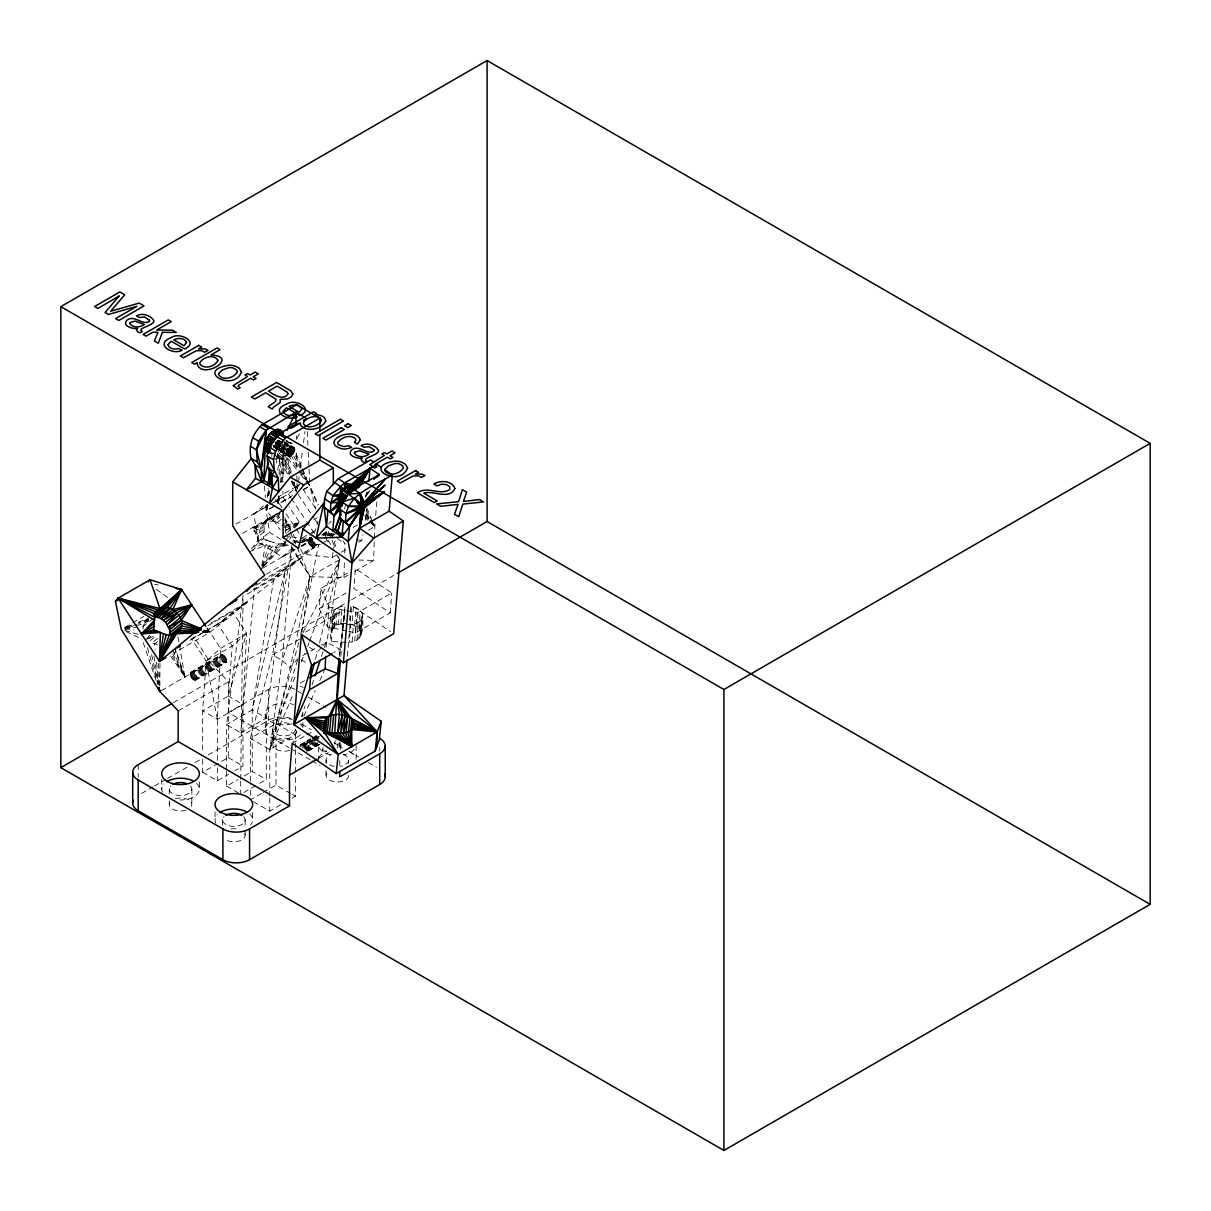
<?xml version="1.0" encoding="UTF-8"?>
<svg xmlns="http://www.w3.org/2000/svg" width="1211" height="1211" viewBox="0 0 1211 1211"><rect width="100%" height="100%" fill="white"/><g stroke="black" fill="none" stroke-linecap="round" stroke-linejoin="round"><path stroke-width="0.75" stroke-dasharray="5 3.75" d="M159.867 685.88L159.988 663.356M240.701 779.384L243.063 597.295M301.933 632.339L310.061 576.693L290.489 544.662L291.745 548.447L310.061 576.693L343.909 577.602L344.439 560.708M344.681 553.185L344.984 543.8L343.001 540.908M354.868 571.289L373.639 560.436L374.305 539.773M374.366 537.896L375.032 522.91M278.242 498.75L278.046 504.397L290.776 497.055M279.105 474.243L279.635 459.166L276.971 455.457M326.001 647.431L339.807 559.527L337.854 556.318M217.359 760.311L217.359 719.304L220.553 648.369L207.263 628.221M207.868 625.739L232.33 611.616L246.65 633.292L242.987 704.514L242.987 766.033L234.979 770.65M251.525 548.946L258.745 539.379L252.372 527.739L267.192 521.048L274.867 521.32L279.847 517.173C265.466 513.282 256.369 530.388 258.503 542.861L252.055 549.158M288.536 545.162L274.246 548.008L258.503 542.861L263.408 538.759L264.437 526.058L268.07 519.262M267.041 504.866L266.692 510.436L280.135 529.782M267.525 497.464L268.131 488.2M202.676 759.297L202.676 772.346L228.304 757.556L228.41 681.808L210.078 662.493L194.275 636.986L191.61 639.09L206.142 661.1L202.676 710.827L202.676 751.849M278.439 498.765L278.046 504.397L275.2 499.628M280.029 476.18L281.209 459.241L277.364 455.487M346.846 631.022L327.53 626.92L319.25 608.512L320.703 588.576L347.466 573.121M327.53 626.92L328.983 606.983L320.703 588.576M331.254 632.369C329.967 622.076 331.103 605.591 344.953 606.015L343.667 623.62C334.312 623.287 327.999 632.52 331.542 641.497L346.119 642.375M331.844 630.401L333.131 612.781M331.542 641.497L332.525 614.764M332.662 628.736L333.948 611.131M334.039 627.192L335.326 609.587M334.145 627.101L335.432 609.496M335.947 625.799L337.218 608.194M338.141 624.785L339.58 607.135M340.866 624.013L342.138 606.393M349.661 620.365L350.675 606.272C355.822 607.211 362.134 610.056 362.634 615.93C363.467 626.087 363.436 642.557 349.328 642.163L350.615 624.513C355.61 624.119 362.195 621.727 362.634 615.93M361.362 633.58L358.88 628.297L352.189 624.558L353.37 606.908M352.129 641.769L353.415 624.104M354.672 625.497L355.958 607.861M354.717 641.028L356.004 623.362M355.625 632.899L357.078 612.963L391.713 592.966L355.338 568.58L353.884 588.516L390.26 612.902L355.625 632.899L348.601 631.4M357.003 626.798L358.289 609.163M356.988 639.968L358.274 622.303M358.88 628.297L360.151 610.662M358.834 638.651L360.121 620.986M360.272 630.038L361.544 612.388M360.212 637.107L361.499 619.442M361.09 631.764L362.377 614.113M361.06 635.397L362.346 617.746M390.26 612.902L391.713 592.966M307.972 540.666C317.282 530.933 315.102 559.391 307.972 540.666L311.106 538.85M269.781 796.172L269.781 749.579L282.269 660.464L291.745 548.447L272.566 654.818L250.359 738.362L250.359 784.97M340.821 656.332L344.787 609.421L304.612 632.611M340.064 742.343L339.761 749.7M347.36 656.135L351.644 605.455L390.547 631.642M375.682 515.477L377.121 498.735M365.525 520.246L366.494 509.104M190.188 674.118C199.497 664.4 197.302 692.843 190.188 674.118L223.354 654.969C235.994 670.516 210.26 658.163 223.354 654.969M339.141 656.634L344.787 609.421L339.489 657.043M310.319 739.028L300.918 744.447L299.95 746.581L311.091 740.148M334.811 744.235L335.144 740.511M337.627 748.141L338.141 742.54M340.669 749.806L341.184 744.205M267.207 504.836L266.692 510.436L273.171 506.985M268.085 495.511L268.797 488.063M271.779 456.365L272.127 452.642L270.416 453.02M243.108 595.418L226.593 724.632L240.701 732.776L254.477 587.986M278.818 497.115L278.046 504.397L277.016 499.099M280.392 482.553L282.92 458.863L277.516 453.913L283.298 449.236L286.659 440.32L292.229 443.529M142.883 629.099L144.306 623.529L146.925 619.457L138.387 622.742M267.359 504.942L266.692 510.436L275.957 505.108M268.494 495.783L269.387 488.457M309.395 537.26L314.996 546.146L300.661 558.12L285.569 568.247L266.329 717.987L266.329 779.506L258.321 784.138M297.573 489.153L298.284 483.567M298.527 481.721L299.238 476.135M300.434 466.825L302.583 450.083M303.537 442.651L304.975 431.479M279.105 496.994L278.046 504.397L279.332 497.085M281.224 482.16L284.691 458.046L279.03 453.217L273.898 451.824M267.525 504.82L266.692 510.436L266.148 504.82M268.933 495.466L269.493 491.727M226.593 769.379L226.593 724.632L252.221 709.843L274.019 577.571L285.569 568.247L252.221 709.843L252.221 771.362L266.329 779.506M281.936 482.447L286.462 456.819M261.727 565.537L265.3 545.48L270.189 541.438L279.075 543.996L286.326 542.695L263.483 566.536M277.637 470.186L279.635 459.166L277.198 456.668M300.676 549.188L303.189 554.169L332.071 557.62L333.086 552.11M333.419 550.278L335.114 541.09M358.683 542.256L361.801 540.439L362.816 534.944M300.843 633.656L318.66 544.223M319.553 642.935L339.807 559.527L336.703 554.85M294.984 677.237L275.987 723.557L250.359 738.362L269.781 749.579L290.171 667.685L310.061 576.693L296.347 545.707M297.573 660.101L269.781 749.579L295.408 734.774L296.846 729.37M315.45 659.193L317.358 652.002L321.793 647.052M290.549 793.493L275.987 785.076L275.987 723.557L299.238 640.922M217.359 719.304L206.142 661.1L220.553 648.369L246.65 633.292L228.304 696.037L202.676 710.827L217.359 719.304L242.987 704.514L228.304 696.037L232.24 646.038L217.708 624.013C245.5 602.291 273.928 581.386 300.661 558.12L261.758 580.584M344.469 509.059L345.544 505.517M301.509 546.676L312.12 540.545L313.755 535.247M314.315 533.476L318.145 521.093M262.197 565.719L268.327 546.676L273.202 542.634M298.133 658.315L290.171 667.685L282.269 660.464L310.061 576.693L339.807 559.527L309.622 641.043M275.987 723.557L295.408 734.774L296.589 731.217M301.327 716.957L304.884 706.255M311.999 684.866L314.36 677.736M321.475 656.362L323.837 649.232M324.442 647.446L326.213 642.102L339.807 649.141L333.555 652.744M307.655 646.356L308.972 642.814M301.327 661.796L304.839 653.213M269.781 749.579L293.471 693.494M295.408 734.774L296.937 731.399M303.794 716.155L315.238 690.785M319.81 680.627L324.381 670.47M262.636 565.87L271.143 547.675L275.987 543.633M297.089 438.337L299.465 433.371M285.978 541.241L281.512 546.691M289.732 539.425L290.807 537.23M303.083 632.49L339.807 559.527M368.386 493.18L370.188 490.077M365.525 497.221L368.447 492.362M365.737 495.92L368.628 491.348M367.947 492.09L364.874 496.858L366.903 492.166M280.044 513.646L274.867 521.32L279.817 523.985M146.486 639.181L149.528 635.169M263.514 566.309L279.287 547.644L284.101 543.648M328.786 523.773L331.072 521.139M322.898 645.811L326.213 642.102L321.536 644.797M294.47 528.057L299.722 522.683L288.975 506.607M279.635 513.101L272.218 520.7L277.213 516.552M148.408 619.669L144.306 623.529L124.854 628.448M246.65 633.292L232.24 646.038L206.142 661.1M294.712 549.643L282.148 556.893L258.034 541.817L253.901 513.903L265.33 504.366L269.463 532.295L286.038 542.649M274.307 502.126L288.43 493.982L299.844 484.445L277.879 497.131M258.034 541.817L269.463 532.295M282.148 556.893L293.577 547.372M148.211 618.972L145.396 621.304L138.523 623.604M263.922 531.901L258.972 536.019L252.372 527.739L263.059 523.424L269.992 517.824M266.556 521.124L261.546 525.286L252.372 527.739L259.457 530.206L264.437 526.058M272.203 516.87L267.192 521.048L280.619 511.617M265.497 523.319L260.501 527.466L252.372 527.739M274.64 516.446L269.629 520.609L280.725 511.678M259.154 532.961L264.134 528.829M277.425 522.425L282.39 518.293M281.981 525.952L286.916 521.85L291.018 529.404M270.189 541.438L266.859 540.121L252.599 549.809M288.702 524.166L283.783 528.253L299.722 522.683L287.507 532.371M286.144 533.461L285.206 530.781L290.095 526.709M279.075 543.996L274.246 548.008L261.076 569.185L276.835 548.099L281.648 544.087M286.553 538.774L290.186 535.746M148.544 620.017L144.306 623.529L148.786 620.849M211.002 623.044L248.285 601.519L209.775 632.369L174.112 652.956M146.909 639.347L151.254 635.836M157.566 638.394L151.723 643.102L157.536 644.494M157.4 641.754L154.478 644.131L155.099 649.596M150.179 640.68L156.007 635.987M153.328 618.412L143.231 626.299L139.583 626.798M302.266 540.712L308.29 536.291M309.789 535.186L314.3 531.871M191.61 639.09L217.708 624.013L248.285 601.519M252.857 589.772L274.019 577.571L300.661 558.12M264.967 522.002L282.118 510.573L238.734 535.61M300.918 744.447L304.551 745.704L313.74 740.088M315.269 739.164L319.871 736.349M311.999 740.224L303.931 745.128L311.757 740.602M313.619 739.255L320.082 735.334M282.087 507.848L279.06 503.337L292.578 495.496M302.266 537.911L309.789 533.551M311.288 532.673L314.3 530.933M275.2 443.317L279.862 440.637M274.852 459.272L284.176 453.898M235.963 524.106L268.373 505.396M269.992 504.457L282.965 496.964L282.965 491.348M253.901 513.903L268.025 505.759M303.507 489.698L309.88 486.02L307.685 480.888M124.551 627.48L131.045 623.741M132.665 622.802L144.003 616.248M313.861 519.731L317.1 517.869M302.992 541.923L310.833 537.396M303.204 541.832L311.666 537.048M308.215 539.349L311.363 537.533M308.033 539.939L311.166 538.138M308.033 541.453L312.741 538.728M300.979 546.025L313.528 538.774M262.696 568.247L295.121 549.537M301.6 545.798L311.333 540.182L286.598 536.14M308.215 542.271L312.938 539.561M323.564 533.415L326.698 531.614M321.657 535.035L328.03 531.372M308.533 543.118L313.24 540.394M322.565 535.005L328.953 531.326M308.941 543.951L315.223 540.318M323.08 535.792L329.362 532.159M309.456 544.723L315.738 541.09M325.063 535.701L329.876 532.931M310.031 545.419L316.313 541.786M326.94 535.656L332.011 532.719M310.652 545.979L317.706 541.907M327.924 536.004L333.419 532.84M311.303 546.433L317.766 542.695M330.149 535.55L333.479 533.627M311.954 546.736L318.236 543.118M330.27 536.155L333.933 534.051M312.574 546.872L319.083 543.103M331.42 536.004L334.796 534.036M313.149 546.842L319.432 543.224M331.996 535.973L335.129 534.157M313.649 546.661L319.931 543.028M266.375 574.226L314.996 546.146M303.189 554.169L320.415 544.223M321.975 543.315L326.667 540.606M353.006 527.481L357.699 524.772M256.278 585.155L285.569 568.247M247.195 594.071L279.605 575.361L274.019 577.571M368.462 530.236L374.714 526.618L373.276 523.197M332.071 557.62L339.897 553.094M341.457 552.186L349.283 547.675M189.96 640.286L227.244 618.76L217.708 624.013M343.909 577.602L348.601 574.892M190.732 672.302L221.507 654.545M190.43 672.786L222.082 654.53M190.248 673.407L222.703 654.667M161.396 690.588L210.078 662.493M190.248 674.905L224.005 655.423M190.43 675.723L224.625 655.999M190.732 676.571L225.201 656.68M191.141 677.403L225.7 657.452M191.656 678.175L226.109 658.269M192.231 678.856L226.412 659.102M192.852 679.432L226.624 659.95M193.518 679.886L226.684 660.737M194.154 680.188L226.624 661.448M194.774 680.325L226.412 662.054M319.25 608.512L346.013 593.057M195.365 680.31L226.109 662.538M173.506 702.562L349.903 600.717M351.538 599.778L395.634 574.317M299.738 639.136L272.566 654.818L282.269 660.464M178.168 710.812L228.41 681.808M302.811 655.605L309.047 652.002M310.606 651.109L319.976 645.705M295.015 689.498A18.831 10.869 0 0 0 268.373 689.498L228.41 712.568L288.99 747.535M300.177 683.186L304.854 680.491M240.701 732.776L266.329 717.987L252.221 709.843M141.46 793.523L152.858 786.953M154.478 786.015L165.862 779.43M167.496 778.491L188.644 766.291M195.153 762.521L201.662 758.767M208.171 755.013L268.373 720.257A18.831 10.869 0 0 1 291.109 718.532M202.676 772.346L217.359 780.823L228.576 774.344M292.199 743.266L305.172 735.773M306.792 734.85L313.271 731.096M226.593 771.24L226.593 786.151L237.81 779.687M244.213 775.979L252.221 771.362M300.51 744.78L310.818 738.846M312.377 737.938L317.085 735.228M300.192 745.265L309.834 739.709M300.01 745.87L310.955 739.558M312.529 738.649L317.221 735.94M312.468 739.361L318.917 735.637M301.569 746.476L312.529 740.148M314.088 739.24L318.781 736.53M303.325 746.4L313.937 740.284M314.285 740.072L318.977 737.363M302.069 748.141L313.028 741.828M314.436 740.875L319.28 738.21M304.052 748.065L315.011 741.737M317.388 742.843L306.428 749.155L305.747 747.384L315.132 741.965M304.551 748.837L315.511 742.51M305.127 749.518L316.086 743.206M306.55 749.654L318.266 742.873M306.61 750.426L317.554 744.114M306.55 751.153L318.13 744.553M307.67 750.987L318.871 744.538M308.169 750.971L319.204 744.644M308.76 750.775L319.78 744.417M243.911 792.448L256.717 785.061M318.69 758.253L328.408 752.636M261.576 793.402L250.359 799.881L250.359 786.832M263.181 792.478L275.987 785.076M253.599 801.743L269.781 811.098L280.997 804.619M292.199 798.14L295.408 796.293L295.408 773.92M291.957 543.83L297.845 540.439M285.206 530.781L299.722 522.683L283.752 525.635M148.771 638.727L153.736 636.047M303.477 489.456L309.88 486.02L307.473 480.964M284.691 458.046L281.209 459.241L277.122 457.697M131.636 625.103L124.763 627.934L131.56 625.391M138.523 622.257L148.847 618.004M249.466 551.686L265.3 545.48M124.748 628.206L136.798 624.18M299.056 542.861L311.333 540.182L287.779 541.166M283.404 545.268L287.128 544.587M298.3 542.558L311.333 540.182L295.484 542.134M124.975 628.842L137.751 627.056M347.39 624.725L350.615 624.513M202.388 632.672L209.775 632.369L206.763 627.782M343.667 623.62L346.588 623.589M124.915 629.311L133.891 629.205M202.404 632.354L209.775 632.369L203.054 629.569M358.607 560.027L373.639 560.436M280.346 449.114L283.298 449.236L280.407 447.813M332.828 623.862L343.757 624.513M326.773 751.138L322.731 750.881L322.671 748.201M202.313 631.885L209.775 632.369L202.752 630.068M276.608 441.228L279.635 441.455L278.258 443.574L275.154 441.848M356.397 539.803L361.801 540.439M202.585 631.34L209.775 632.369L202.737 630.719M268.842 452.944L272.46 453.58M154.569 584.262L158.187 584.974M270.537 453.065L273.595 453.716M328.983 606.983L344.787 610.344M346.543 610.722L357.078 612.963M270.961 453.232L274.443 454.049L279.287 459.03L277.001 456.895M349.404 623.892L352.189 624.558M124.824 630.386L142.353 635.608M285.085 451.824L281.966 450.825L286.931 454.337M291.851 443.65L286.553 441.621L289.172 443.62M300.177 686.183L303.28 687.379M263.408 538.759L266.859 540.121M285.115 454.004L280.513 452.187L284.979 455.669M126.095 631.612L142.065 639.136M301.145 659.889L308.654 663.81M277.879 440.32L282.874 443.014M284.524 443.922L287.855 445.709M277.425 440.153L283.631 443.574M285.175 444.422L288.279 446.132M280.589 446.375L275.911 443.741L280.513 446.481M286.825 449.871L282.148 447.253L285.16 449.16M278.212 449.372L273.58 446.738L278.666 449.72M279.756 450.25L284.388 452.884L279.696 450.023M284.131 453.232L279.378 450.507L284.01 453.202M285.993 440.592L290.549 443.211M284.176 441.652L288.263 444.134M284.54 442.333L288.036 444.316M283.858 442.484L288.248 444.967M278.515 440.123L283.677 443.044M284.706 443.695L288.324 445.739M277.41 440.304L283.601 443.877M285.16 444.77L288.248 446.556M277.819 440.607L282.451 443.287M284.01 444.195L287.098 445.981M277.122 441.243L281.845 443.877M283.313 444.815L286.492 446.556M276.502 441.985L281.512 444.77M282.693 445.557L286.159 447.464M274.882 442.076L281.073 445.648M282.148 446.39L286.795 449.069L282.299 446.163M275.502 443.695L280.15 446.375M281.694 447.268L286.341 449.947L281.815 447.026M275.169 444.588L279.892 447.222M281.361 448.176L284.54 449.902M274.579 445.179L279.211 447.858M279.605 448.161L284.252 450.84M273.353 445.436L278.515 448.342M279.544 449.009L284.706 451.915M273.414 446.193L284.252 452.445M279.802 450.416L284.873 453.292M273.398 447.01L278.606 450.038M279.59 450.598L284.797 453.61L282.587 446.299M280.604 451.279L285.251 453.958M298.269 691.375L301.524 693.252M308.033 697.021L325.956 707.36M301.524 724.011L311.303 729.658M334.1 742.827L342.244 747.535M348.768 751.289L358.532 756.936M368.311 762.582L376.454 767.274M290.64 748.489L310.288 759.827M311.923 760.78L320.113 765.503M228.304 757.556L242.987 766.033M292.169 794.431L295.408 796.293M226.593 786.151L239.142 793.402M309.274 647.295L317.358 652.002M273.459 446.344L278.136 449.114M273.474 445.83L278.046 448.554M279.559 449.463L284.116 452.187M274.11 446.011L278.939 448.948M280.543 449.932L285.372 452.869M282.42 446.859L285.463 448.721M276.244 442.378L280.785 445.224M275.745 443.226L280.301 446.087M337.309 538.486L344.984 543.8M156.431 589.409L168.541 598.158M365.207 517.854L367.932 520.367M369.279 521.608L374.714 526.618L371.353 519.897M284.767 519.882L286.916 521.85M274.761 454.942L278.258 458.636M277.016 456.592L279.287 459.03M364.889 515.689L374.714 526.618L371.02 520.488M304.551 745.704L305.747 747.384M287.643 458.288L299.344 472.88M300.51 474.349L309.88 486.02L318.326 504.715M309.819 537.684L312.12 540.545M365.858 514.614L369.173 519.11M370.278 520.624L374.714 526.618L370.415 520.442M288.173 455.215L297.936 469.081M299.026 470.625L305.535 479.859M306.625 481.403L309.88 486.02L317.706 505.275M366.116 514.266L369.34 518.898M170.675 656.12L184.935 677.01L179.516 645.978M298.103 494.376L314.254 518.429M315.269 519.928L317.282 522.94M286.114 513.858L295.212 527.39M296.211 528.889L299.238 533.4M325.335 537.684L329.468 543.921M302.871 489.047L315.995 509.014M288.43 493.982L290.443 497.04M291.457 498.584L305.581 520.079M306.58 521.608L313.649 532.356M281.467 442.726L284.464 447.434L280.331 444.982L290.262 473.365M282.965 496.964L286.401 502.474M290.716 454.882L299.329 468.899M300.298 470.458L306.035 479.798M307.004 481.357L309.88 486.02L315.768 509.437M324.215 533.854L327.137 538.668M328.105 540.273L331.027 545.086M366.388 512.813L370.082 518.959M172.431 656.105L184.935 677.01L175.368 648.566M293.804 456.184L301.842 471.109M302.735 472.759L308.094 482.705M172.734 653.546L184.935 677.01L174.899 649.157M277.319 453.853L288.036 474.984M291.321 481.494L296.271 491.242L291.79 481.055M284.752 517.672L292.29 532.598M293.138 534.263L297.331 542.558M366.297 509.786L370.505 518.202M295.469 455.699L301.07 467.491M301.872 469.172L306.671 479.284M331.39 533.597L336.628 549.128M172.749 650.05L184.935 677.01M277.38 448.993L288.748 474.303M284.903 519.897L289.474 530.221M290.246 531.947L295.575 543.996M296.014 453.474L301.857 467.174M302.583 468.884L306.958 479.178M366.782 507.787L372.549 521.487M328.408 531.523L331.254 538.517M331.965 540.273L334.811 547.266M278.969 447.101L289.701 474.228M292.396 481.009L296.423 491.182M293.365 482.235L296.468 491.106L294.031 482.008M143.246 642.617L156.87 682.777M285.372 455.26L290.958 473.168M293.743 482.129L296.528 491.091M284.54 525.407L286.159 530.66M283.843 445.815L284.857 449.432M287.401 458.485L291.488 472.971M147.515 647.794L157.778 684.215M151.617 654.727L158.187 684.139M177.926 636.85L179.198 644.146M153.903 656.135L158.58 684.048M156.537 662.341L159.216 686.031M264.376 486.111L265.436 497.327M339.701 742.449L340.246 749.836M276.153 458.121L276.517 463.783M278.575 495.799L279.06 503.337M158.459 663.295L159.564 685.865M307.261 431.6L308.169 450.371M308.26 452.248L308.972 467.264M309.062 469.141L309.698 482.266M296.483 453.489L296.71 468.49M296.831 475.999L296.922 481.63M296.952 483.492L297.028 489.123M379.709 747.444L379.709 751.062M356.14 745.537L356.14 759.221M348.662 760.084L348.662 763.505M339.761 760.569L339.761 767.804M326.062 760.084L326.062 763.505M326.062 770.332L326.062 775.464M318.584 760.962L318.584 745.582A18.831 10.869 0 0 0 332.359 755.195M302.917 722.498L302.917 727.614M296.619 435.763L296.619 439.411M295.408 747.823L295.378 729.325A11.308 6.524 0 0 1 281.164 735.637A11.308 6.524 0 0 1 274.291 726.07A11.308 6.524 0 0 1 292.078 724.708M295.408 749.685L295.408 772.058M282.965 446.344L282.965 481.963M272.778 729.325L272.778 744.704M269.781 798.034L269.781 811.098M268.373 689.498L268.373 720.257M265.254 713.945L265.254 729.325M252.66 812.52L252.66 819.363M245.137 819.862L245.137 828.4M245.137 830.11L245.137 835.242M240.701 781.246L240.701 794.295M222.536 819.862L222.536 826.689M217.359 767.774L217.359 780.823M215.028 811.809L215.028 820.362M199.391 781.928L199.391 788.755M191.853 789.315L191.853 804.694M169.268 788.876L169.268 794.007M169.268 800.834L169.268 804.255M161.729 779.188L161.729 789.436M138.205 764.641L138.205 777.311M289.732 750.351A11.308 6.524 0 0 1 274.291 747.974A11.308 6.524 0 0 1 278.439 739.058A11.308 6.524 0 0 1 293.864 741.45M348.662 775.464A11.308 6.524 0 0 1 334.433 781.776A11.308 6.524 0 0 1 327.575 772.209M175.247 798.715A11.308 6.524 0 0 1 187.735 799.442A11.308 6.524 0 0 1 191.368 806.375M185.873 810.235A11.308 6.524 0 0 1 173.385 809.523A11.308 6.524 0 0 1 169.752 802.575M244.758 833.546A11.308 6.524 0 0 1 239.49 840.888A11.308 6.524 0 0 1 225.851 839.844M230.907 828.929A11.308 6.524 0 0 1 239.49 829.58M292.048 723.8A18.831 10.869 0 0 1 265.27 713.476A18.831 10.869 0 0 1 293.501 704.53M302.917 713.945A18.831 10.869 0 0 1 302.281 716.761M354.369 749.367A18.831 10.869 0 0 1 343.682 754.953M190.536 786.03A11.308 6.524 0 0 1 180.182 795.612A11.308 6.524 0 0 1 170.963 785.651M196.576 783.366A18.831 10.869 0 0 1 196.318 795.052A18.831 10.869 0 0 1 177.866 799.865M162.531 792.236A18.831 10.869 0 0 1 163.969 783.956M243.623 816.592A11.308 6.524 0 0 1 233.844 826.386A11.308 6.524 0 0 1 224.05 816.592M249.708 813.989A18.831 10.869 0 0 1 250.571 824.858M215.891 823.147A18.831 10.869 0 0 1 217.117 814.852M300.404 734.759A18.831 10.869 0 0 1 275.139 738.892A18.831 10.869 0 0 1 267.253 724.45A18.831 10.869 0 0 1 292.048 719.47M300.404 723.89A18.831 10.869 0 0 1 302.281 726.509M318.841 758.116A18.831 10.869 0 0 1 326.667 751.138M349.57 751.804A18.831 10.869 0 0 1 355.111 756.436M343.016 754.438A11.308 6.524 0 0 1 348.571 760.932A11.308 6.524 0 0 1 340.291 766.396M334.433 766.396A11.308 6.524 0 0 1 326.153 760.932A11.308 6.524 0 0 1 331.708 754.438M322.989 747.278L322.731 750.881L323.065 747.157"/><path stroke-width="1.5" d="M358.834 509.12L361.241 503.791L363.255 502.414L365.328 502.747L364.496 507.666L360.651 510.648L358.834 509.12L346.24 513.615L340.019 509.316C343.47 490.016 364.889 483.795 379.194 474.576L370.036 468.248L351.099 484.763C343.197 486.883 334.736 498.478 340.306 505.941L334.115 515.644L332.768 530.736L348.132 541.378L352.023 562.948L343.409 662.735L301.403 634.458L293.789 724.556L338.187 754.468L336.204 773.587L292.199 743.266L289.505 775.101L289.505 805.86L249.557 828.929A18.831 10.869 0 0 1 222.915 828.929L138.205 780.02A18.831 10.869 0 0 1 138.205 764.641L178.168 741.571L289.505 805.86M336.204 773.587L375.198 751.077L376.924 746.218L377.136 731.974L381.223 721.287L344.03 695.538L347.042 659.889M375.198 751.077L377.136 731.974L347.633 716.322L339.368 714.369L333.646 714.808L331.965 733.245L334.766 732.867L338.974 658.512M381.51 467.476L376.909 464.282L344.62 482.917L340.473 486.61L340.291 494.391L345.831 497.963L345.105 499.613L339.337 496.525L333.01 495.662L326.728 491.333L338.353 478.587L370.627 459.953L373.139 461.679M338.353 478.587L344.62 482.917L344.469 488.593L348.117 494.391L345.831 497.963L339.337 496.525L330.845 502.974L330.467 511.723L334.115 515.644L340.412 509.044M319.84 430.934L319.84 418.158L296.619 404.746L262.106 424.667C252.69 433.22 248.179 445.875 251.116 458.394L255.067 465.024L255.536 478.254L246.363 489.744L263.847 480.495L266.026 430.314L295.847 412.224L305.096 417.568M176.246 588.516L181.65 589.575L156.037 616.762L161.154 618.564L172.81 609.617L181.65 589.575L150.043 579.736L118.118 598.173L141.415 633.868L153.585 629.826L154.766 617.277L156.628 611.964L181.65 589.575L205.749 626.269M309.547 677.782L325.138 668.775L325.638 656.332M340.442 507.697L334.115 515.644L324.2 507.394L324.593 498.66L326.728 491.333M384.598 469.596L392.288 474.924L389.14 511.178L359.591 528.238L348.132 541.378L349.51 526.27L339.625 518.066L340.019 509.316M170.161 628.978L169.888 635.23L181.589 625.769C183.648 612.736 164.787 600.308 155.598 612.145M268.373 484.506L269.447 467.824M294.44 450.129C287.809 436.414 283.571 469.626 294.44 450.129L289.792 447.449M169.828 626.132L169.994 632.551L181.665 623.135L200.996 629.478M323.988 730.854C323.004 723.845 325.35 715.58 333.646 714.808M324.094 733.26L324.245 727.372L305.339 717.881L328.832 716.594L337.173 699.504L340.503 660.086M389.14 511.178L403.369 521.002L393.651 633.731L343.409 662.735M368.916 481.251L370.036 468.248L352.522 484.794L344.62 482.917L349.449 492.907L348.117 494.391L342.895 490.364L340.473 486.61L334.221 482.296M325.608 732.67L326.97 717.941L305.339 717.881L338.187 754.468L377.136 731.974L344.03 695.538L293.789 724.556L309.501 689.77L311.666 665.384L301.403 634.458M327.848 511.314L326.486 526.391L316.132 538.168L302.947 529.056L323.64 503.413L326.486 526.391L332.768 530.736L335.114 529.389L341.154 514.357M324.018 733.472L324.366 729.764L305.339 717.881L324.73 721.196L323.882 730.415M324.124 723.179L305.339 717.881L324.427 732.307C333.434 732.383 343.879 735.486 351.705 729.476L377.136 731.974L337.173 699.504L345.059 715.353L340.7 733.2L342.274 714.687L337.173 699.504L331.087 715.55L329.392 733.972M346.104 733.018L347.633 716.322L337.173 699.504L339.368 714.369L337.672 732.837L334.766 732.867M353.445 728.174L353.96 722.589L353.112 720.787L337.173 699.504M353.9 728.144L353.96 722.589L377.136 731.974L353.097 727.932L351.705 729.476L351.841 746.581L324.427 732.307L324.366 729.764M323.912 731.081L324.245 727.372M324.381 732.383L325.562 719.47M327.303 733.185L328.832 716.594M343.349 733.866L345.059 715.353M348.526 732.458L349.888 717.608M350.721 730.263L351.75 719.107L377.136 731.974L353.93 726.222L353.097 727.932M352.25 730.097L353.112 720.787M269.145 484.324L270.371 471.276M343.273 521.971L341.85 537.169L316.132 538.168L323.64 503.413M358.289 508.302L361.287 510.482L359.591 528.238L352.023 562.948L316.132 538.168M381.223 721.287L379.315 739.664L376.924 746.218M309.501 689.77L337.642 673.528L339.277 658.875M269.841 484.794L271.415 471.972M298.511 423.154C284.434 429.481 268.978 439.003 267.207 455.987L278.303 478.254L278.757 491.666L261.682 481.781L261.198 468.566L266.026 430.314L259.941 426.802M153.585 629.826L163.394 633.671L159.534 661.388L166.013 657.634M270.613 484.249L272.021 474.909M353.203 727.644L353.96 722.589M273.096 485.838L263.847 480.495L261.198 468.566L264.815 446.405L271.476 446.814M353.93 726.222L354.248 724.405L377.136 731.974M272.445 487.988L278.303 478.254L271.96 474.773L274.337 471.7L273.55 459.635L267.207 455.987L268.009 468.142L271.96 474.773L272.445 487.988L269.584 503.155L290.307 477.179L319.84 460.119L333.313 467.9L333.313 484.521M358.668 505.941L363.3 509.12L359.591 528.238L373.821 538.062L403.369 521.002M359.289 505.244L363.936 508.438L359.591 528.238L360.651 510.648L357.563 508.529L360.651 510.648L341.85 537.169L335.114 529.389L341.139 511.708M359.531 504.911L364.087 508.211L359.591 528.238L361.953 510.164L357.321 506.97M283.435 433.19C276.85 423.078 265.436 436.293 264.982 444.225L269.856 446.163M302.947 529.056L298.466 548.432L283.071 537.517L283.071 510.921L303.779 484.945L333.313 467.9M343.455 733.896L347.633 716.322M263.847 480.495L268.221 462.178M342.274 714.687L337.793 732.852L340.579 733.17M200.965 630.31L181.589 625.769C180.984 633.232 172.734 636.638 166.179 634.67L159.534 661.388L141.415 633.868L154.539 620.168L118.118 598.173L115.408 601.292L121.312 629.342L159.837 691.496L178.168 710.812L178.168 741.571M261.198 468.566L256.46 449.765L258.609 441.137L266.026 430.314L256.46 449.765L257.247 461.936L261.198 468.566L255.067 465.024L261.682 481.781L255.536 478.254M273.55 459.635L275.699 451.007L285.327 438.079L319.84 418.158M310.682 677.191L314.497 662.795M344.62 482.917L349.54 485.157L353.703 490.001L351.099 484.763L355.05 489.668L349.449 492.907L340.473 486.61L333.01 495.662L330.845 502.974L324.593 498.66M392.288 474.924C374.32 486.095 343.061 495.45 345.831 522.365L349.51 526.27L360.091 510.648L357.139 508.65M293.789 724.556L311.666 665.384L331.996 653.652M337.415 532.098L341.214 519.701M337.521 532.053L341.578 519.534M314.951 675.965L320.294 659.919M270.28 445.83L265.497 441.939C274.73 447.722 273.444 436.248 280.513 434.522L277.38 429.315L283.298 434.265L278.969 429.39M169.283 635.003L159.534 661.388L264.755 575.149L232.724 525.983L232.724 481.857L251.131 458.772M171.871 635.094L159.534 661.388L160.367 632.46L141.415 633.868L154.206 623.059M287.083 430.45L295.847 412.224L296.014 423.487M334.115 515.644L339.368 505.108L342.244 505.986M174.308 634.655L159.534 661.388L176.549 633.701L195.001 632.959M359.228 486.883L370.036 468.248L353.763 485.233L352.522 484.794L355.323 488.472M358.123 488.003L370.036 468.248L354.702 486.08L355.701 488.805L370.036 468.248L355.368 487.261M359.97 510.588L349.51 526.27L359.213 510.149L345.831 522.365L339.625 518.066M153.842 614.704L181.65 589.575L170.176 608.376L161.154 618.564L165.604 622.182L169.57 629.811L181.211 620.426L191.656 604.864L172.81 609.617M349.51 526.27L359.606 510.482M195.894 633.383L198.029 630.537M181.65 589.575L167.345 607.407L156.037 616.762L170.176 608.376L158.641 617.398M342.804 502.883L338.369 502.383L330.467 511.723L324.2 507.394M148.242 581.81L150.043 579.736L159.928 608.497L156.128 612.176M352.023 562.948L373.821 538.062M246.756 591.271L250.405 587.123L256.899 583.384M376.682 477.179L379.194 474.576L373.79 479.284M358.925 509.483L345.831 522.365L358.956 509.71M376.5 477.119L379.194 474.576M153.888 614.537L156.628 611.964L118.118 598.173L154.766 617.277M353.779 489.244L360 493.558L364.466 502.262L385.431 478.875L364.935 502.414L384.871 485.263L365.586 503.186L384.311 491.621L364.496 507.666L359.591 528.238L362.634 509.71L357.987 506.516M365.328 502.747L384.871 485.263M155.78 612.055L159.928 608.497L118.118 598.173L155.629 614.189M174.626 634.973L179.939 630.431L198.589 631.642M155.28 612.342L158.066 609.966L118.118 598.173M153.827 614.295L156.628 611.964L153.858 614.098M154.887 615.476L164.711 607.301L154.085 614.9M172.204 635.351L181.014 628.237L198.982 630.825M174.066 635.185L179.939 630.431L172.31 635.639M174.505 635.442L178.441 632.263L198.71 632.339M165.604 622.182L177.306 613.099L167.345 624.528L191.656 604.864L175.05 611.025L163.485 620.168L191.656 604.864L180.272 617.746L168.707 627.101L181.211 620.426L201.374 628.857M339.368 505.108L330.467 511.723L338.702 503.882L341.578 504.624M360.893 502.202L365.586 505.214L384.311 491.621L365.707 503.761L362.619 501.748M365.707 504.457L362.619 502.338L365.707 504.457L384.311 491.621L364.95 506.834L360.318 503.655M236.993 599.4L229.363 604.365L235.842 600.626M180.242 645.841L177.003 647.779L180.242 645.902M154.069 626.511L141.415 633.868L157.036 631.158M60.822 306.655L487.094 60.55L1150.178 443.377L1150.178 904.345L723.906 1150.45L60.822 767.623L60.822 306.655L723.906 689.483L1150.178 443.377M303.386 420.338L306.64 418.461M115.408 601.292L118.602 599.445M283.071 537.517L309.002 522.546M340.473 534.717L343.606 532.901M60.822 767.623L171.886 703.5M397.269 573.378L487.094 521.517L1150.178 904.345M289.505 775.101L317.07 759.191M379.709 738.392A18.831 10.869 0 0 1 379.709 753.772L339.761 776.841L339.761 771.422M133.331 800.274A18.831 10.869 0 0 0 138.205 810.78L222.915 859.689A18.831 10.869 0 0 0 249.557 859.689L379.709 784.531A18.831 10.869 0 0 0 384.583 774.041M161.154 618.564L175.05 611.025M358.94 507.666L346.24 513.615L359.213 506.864L348.405 506.319L342.183 502.02L354.445 498.084L361.241 503.791L360 493.558L348.329 493.74L360.621 504.487M333.01 495.662L340.291 494.391L345.892 497.812L341.472 492.317L340.473 486.61M342.804 504.018L338.369 502.383L330.845 502.974L338.702 498.614L343.091 500.688M348.405 506.319L359.591 506.047L354.445 498.084L360.061 505.229M269.705 448.085L264.815 446.405L264.982 448.388L269.735 448.585M343.001 501.187L338.353 500.597L342.804 502.444M269.856 449.841L264.982 448.388L265.481 450.083L270.174 450.931M268.706 450.931L265.481 450.083L266.329 451.461L269.478 452.187M341.638 504.866L338.702 503.882L341.911 505.365M163.394 633.671L166.179 634.67M325.138 668.775L337.642 673.528M268.842 452.944L266.329 451.461M305.339 717.881L324.139 725.162M265.481 450.083L269.765 451.779M264.982 448.388L270.053 450.507M265.497 441.939L271.915 444.861M338.369 502.383L341.411 503.867M270.416 433.341L276.078 437.595L272.127 431.721L279.03 435.203L275.669 429.678L280.513 434.522M289.52 446.617L294.515 449.311L289.868 446.632M289.823 446.995L294.485 449.553M272.566 443.059L266.329 439.608L272.626 442.893L267.464 437.353L273.595 440.986L268.842 435.218L274.746 439.184M268.009 468.142L274.337 471.7M288.385 450.749L293.062 453.383L286.977 449.659M262.106 424.667L268.206 428.194M278.999 434.416L285.327 438.079M276.819 436.55L283.162 440.199M291.14 446.102L294.228 447.888M289.792 445.86L294.44 448.539M289.58 448.342L294.228 451.022M287.703 448.358L293.895 451.93M287.264 449.22L293.456 452.808M288.263 450.946L292.911 453.625M286.084 450.795L292.275 454.382M286.962 452.324L291.609 455.003M286.25 452.808L290.897 455.503M290.201 455.82L287.158 454.004M286.417 454.186L289.505 455.972M252.478 437.61L258.609 441.137M269.357 447.359L275.699 451.007M250.329 446.238L256.46 449.765M290.307 477.179L303.779 484.945M251.116 458.394L257.247 461.936M232.724 481.857L283.071 510.921M349.54 485.157L352.295 490.682L346.149 487.11L350.842 491.651M328.484 732.549L351.841 746.581L349.858 730.808M359.152 505.396L363.936 508.438M358.834 506.274L363.3 509.12M361.029 501.611L365.692 504.684L384.311 491.621L365.328 506.031L360.696 502.837M358.32 508.514L361.287 510.482L358.259 508.317M359.41 505.078L364.087 508.211M362.619 501.642L365.707 503.761M360.954 502.035L365.586 505.214M359.849 504.472L364.496 507.666L359.955 504.306M341.472 492.317L346.906 496.056M358.199 508.348L361.287 510.482M335.114 529.389L342.713 534.717M332.298 732.806L351.841 746.581L347.587 731.853M272.127 431.721L277.516 436.248M335.825 733.049L351.841 746.581L345.014 732.594M355.413 488.215L353.763 485.233L356.382 488.427M273.898 430.526L279.03 435.203M339.337 496.525L343.258 500.173M351.099 484.763L354.959 488.472M339.004 733.215L351.841 746.581L342.213 732.988M277.38 429.315L281.966 434.189M347.875 485.944L352.295 490.682M280.331 429.92L283.435 433.523L281.467 430.874L282.314 432.236M353.763 485.233L356.397 488.866M356.67 488.941L354.702 486.08L356.412 488.729M324.427 732.307L338.187 754.468M363.89 502.262L360 493.558L361.922 503.186M363.255 502.414L360 493.558L362.589 502.747M158.656 688.015L159.837 691.496L159.004 687.818M158.808 687.863L159.837 691.496M723.906 689.483L723.906 1150.45M487.094 60.55L487.094 521.517M385.234 746.082L385.234 776.841M379.709 753.772L379.709 784.531M319.84 434.582L319.84 460.119M249.557 828.929L249.557 859.689M222.915 828.929L222.915 859.689M138.205 780.02L138.205 810.78M132.695 772.33L132.695 803.09M172.84 784.334A11.308 6.524 0 0 1 186.539 783.562M219.918 812.52A18.831 10.869 0 0 1 246.529 811.824M166.83 781.655A18.831 10.869 0 0 1 193.457 781.171M225.851 815.245A11.308 6.524 0 0 1 241.837 815.245M360.242 439.744L357.381 444.104L354.384 442.363L355.958 440.017L355.519 438.791C350.357 434.083 341.563 437.232 337.914 442.318A5.359 3.088 0 0 0 338.641 444.785L343.909 446.617L348.692 445.648L351.69 447.389L347.618 448.691A8.916 5.147 0 0 1 341.926 448.781C317.993 441.848 354.717 425.152 360.242 439.744M233.284 385.598L237.75 389.109L240.187 387.702L238.037 386.309L238.673 385.189L250.677 378.271L253.614 379.966L256.126 378.498L253.19 376.803L258.321 373.851L255.203 372.049L250.071 375.001L247.589 373.563L245.061 375.032L247.544 376.47L233.284 385.598M370.021 464.54L374.502 468.067L376.939 466.659L374.789 465.266L375.425 464.146L387.429 457.213L390.351 458.908L392.879 457.455L389.942 455.76L395.074 452.793L391.955 450.992L386.824 453.958L384.326 452.52L381.813 453.974L384.296 455.412L370.021 464.54M168.041 344.575C168.601 349.192 175.353 349.691 178.956 348.511L181.983 350.267C172.628 355.656 154.175 344.166 170.796 337.824C178.789 331.254 200.118 341.911 184.677 349.01L171.22 341.23L168.041 344.575M283.313 411.135C283.858 415.736 290.61 416.236 294.212 415.055L297.255 416.811C287.885 422.2 269.432 410.711 286.053 404.368C294.046 397.798 315.375 408.455 299.95 415.555L286.477 407.774L283.313 411.135M149.468 320.249L149.377 321.263C142.595 326.183 133.785 313.649 126.549 320.643C122.175 326.425 133.452 329.12 137.585 328.469L136.419 329.77L137.615 331.753L140.052 332.813L142.323 331.481C135.677 328.378 153.403 325.986 153.842 321.172L153.676 320.264C150.058 315.072 142.141 312.605 136.465 315.889L139.341 317.554L144.563 316.964L149.468 320.249M374.138 449.947L374.048 450.976C367.266 455.896 358.456 443.347 351.22 450.356C346.83 456.138 358.123 458.833 362.256 458.182L361.09 459.469L362.286 461.467L364.723 462.511L366.994 461.194C360.348 458.091 378.074 455.699 378.513 450.886L378.347 449.977C374.729 444.785 366.812 442.318 361.135 445.603L364.011 447.268L369.234 446.677L374.138 449.947M218.676 373.548L218.57 374.471C222.461 381.404 234.419 377.923 237.371 371.822L236.387 369.794L233.617 368.159A5.949 3.436 0 0 0 228.788 367.72L222.294 369.976L218.676 373.548M384.75 469.429L384.629 470.337C388.519 477.285 400.478 473.804 403.43 467.688L402.461 465.66L399.675 464.04A5.949 3.436 0 0 0 394.847 463.586L388.353 465.857L384.75 469.429M292.805 393.893L291.594 396.633L287.522 398.964L280.241 399.342L280.18 402.612L273.383 407.244L272.369 409.106L268.176 406.684L275.533 401.492L276.032 399.267L265.663 392.742L254.84 398.979L251.434 397.011L276.638 382.464L290.731 390.835L292.805 393.893M217.859 360.272C215.482 366.418 204.281 370.006 199.876 363.89L199.815 362.77C202.888 357.033 214.15 353.733 217.859 360.272M196.939 362.846C200.315 381.495 241.246 356.851 210.896 354.959L220.039 349.676L217.041 347.951L191.732 362.558L194.593 364.193L196.939 362.846M241.489 372.171C232.996 392.773 194.668 370.521 228.788 365.283A10.732 6.191 0 0 1 235.797 366.358L239.415 368.401L241.489 372.171M407.547 468.051C399.07 488.654 360.727 466.386 394.847 461.149A10.732 6.191 0 0 1 401.855 462.224L405.473 464.282L407.547 468.051M129.91 322.595L129.728 323.534C132.877 328.075 140.309 327.727 144.351 324.397L134.86 321.097L129.91 322.595M354.581 452.308L354.399 453.247C357.548 457.788 364.98 457.44 369.022 454.11L359.531 450.81L354.581 452.308M186.539 342.41L183.966 345.756L173.748 339.867C177.623 337.869 184.708 337.551 186.539 342.41M301.796 408.955L299.223 412.3L289.02 406.412C292.88 404.413 299.965 404.096 301.796 408.955M288.006 393.696C283.843 401.477 273.217 394.423 268.509 391.092L277.122 386.127L286.901 391.925L288.006 393.696M454.867 488.623C449.024 500.355 433.417 489.986 423.805 493.165L437.232 500.915L434.31 502.595L417.432 492.862C427.422 485.52 440.168 496.01 449.781 489.486L449.735 486.671L446.511 484.612L441.334 484.218L437.035 485.868L433.901 484.052C440.183 479.95 452.369 480.585 454.867 488.623M325.729 420.944C321.778 429.375 306.761 432.781 300.51 425.016L300.449 422.927L291.064 428.361L287.961 426.575L313.588 411.77L316.601 413.511L314.164 414.919C318.448 414.525 325.365 415.63 325.729 420.944M462.39 489.698L458.56 501.672L436.611 503.927L440.728 506.304L458.076 504.351L454.503 514.266L458.742 516.703L462.799 504.124L483.552 501.914L479.48 499.568L463.45 501.445L466.659 492.166L462.39 489.698M162.395 332.329L158.323 343.258L154.372 340.987L157.914 332.314L152.949 332.192L146.047 336.174L143.08 334.463L168.299 319.901L171.266 321.626L156.628 330.073L172.356 330.134L176.306 332.419L162.395 332.329M303.825 421.579L303.386 423.789C307.897 429.602 318.069 426.287 321.369 420.762L321.339 419.642C317.085 413.814 307.957 417.19 303.825 421.579M119.087 296.059L105.069 312.514L108.445 314.466L136.904 306.338L115.575 318.584L118.814 320.446L144.033 305.899L139.189 303.098L110.685 311.257L124.748 294.773L119.859 291.942L94.655 306.504L97.909 308.381L119.087 296.059M198.74 345.377L180.363 355.989L183.451 357.76L196.182 350.781L201.389 350.615L204.75 352.219L208.004 350.342L205.037 348.919L198.498 348.904L201.677 347.057L198.74 345.377M340.382 419.263L315.163 433.81L318.266 435.597L343.47 421.034L340.382 419.263M341.184 427.71L322.898 438.276L326.031 440.093L344.333 429.527L341.184 427.71M348.102 423.714L344.605 425.742L347.739 427.544L351.251 425.53L348.102 423.714M415.6 470.579L397.223 481.191L400.311 482.962L413.042 475.984L418.249 475.817L421.61 477.437L424.864 475.545L421.897 474.122L415.358 474.106L418.537 472.275L415.6 470.579M288.884 455.957L285.72 454.14L288.884 455.957M167.663 781.64A18.831 10.869 0 0 0 198.892 776.206A18.831 10.869 0 0 0 175.126 763.308A18.831 10.869 0 0 0 167.663 781.64M221.144 812.505A18.831 10.869 0 0 0 252.236 806.798A18.831 10.869 0 0 0 228.137 794.113A18.831 10.869 0 0 0 221.144 812.505"/></g></svg>
